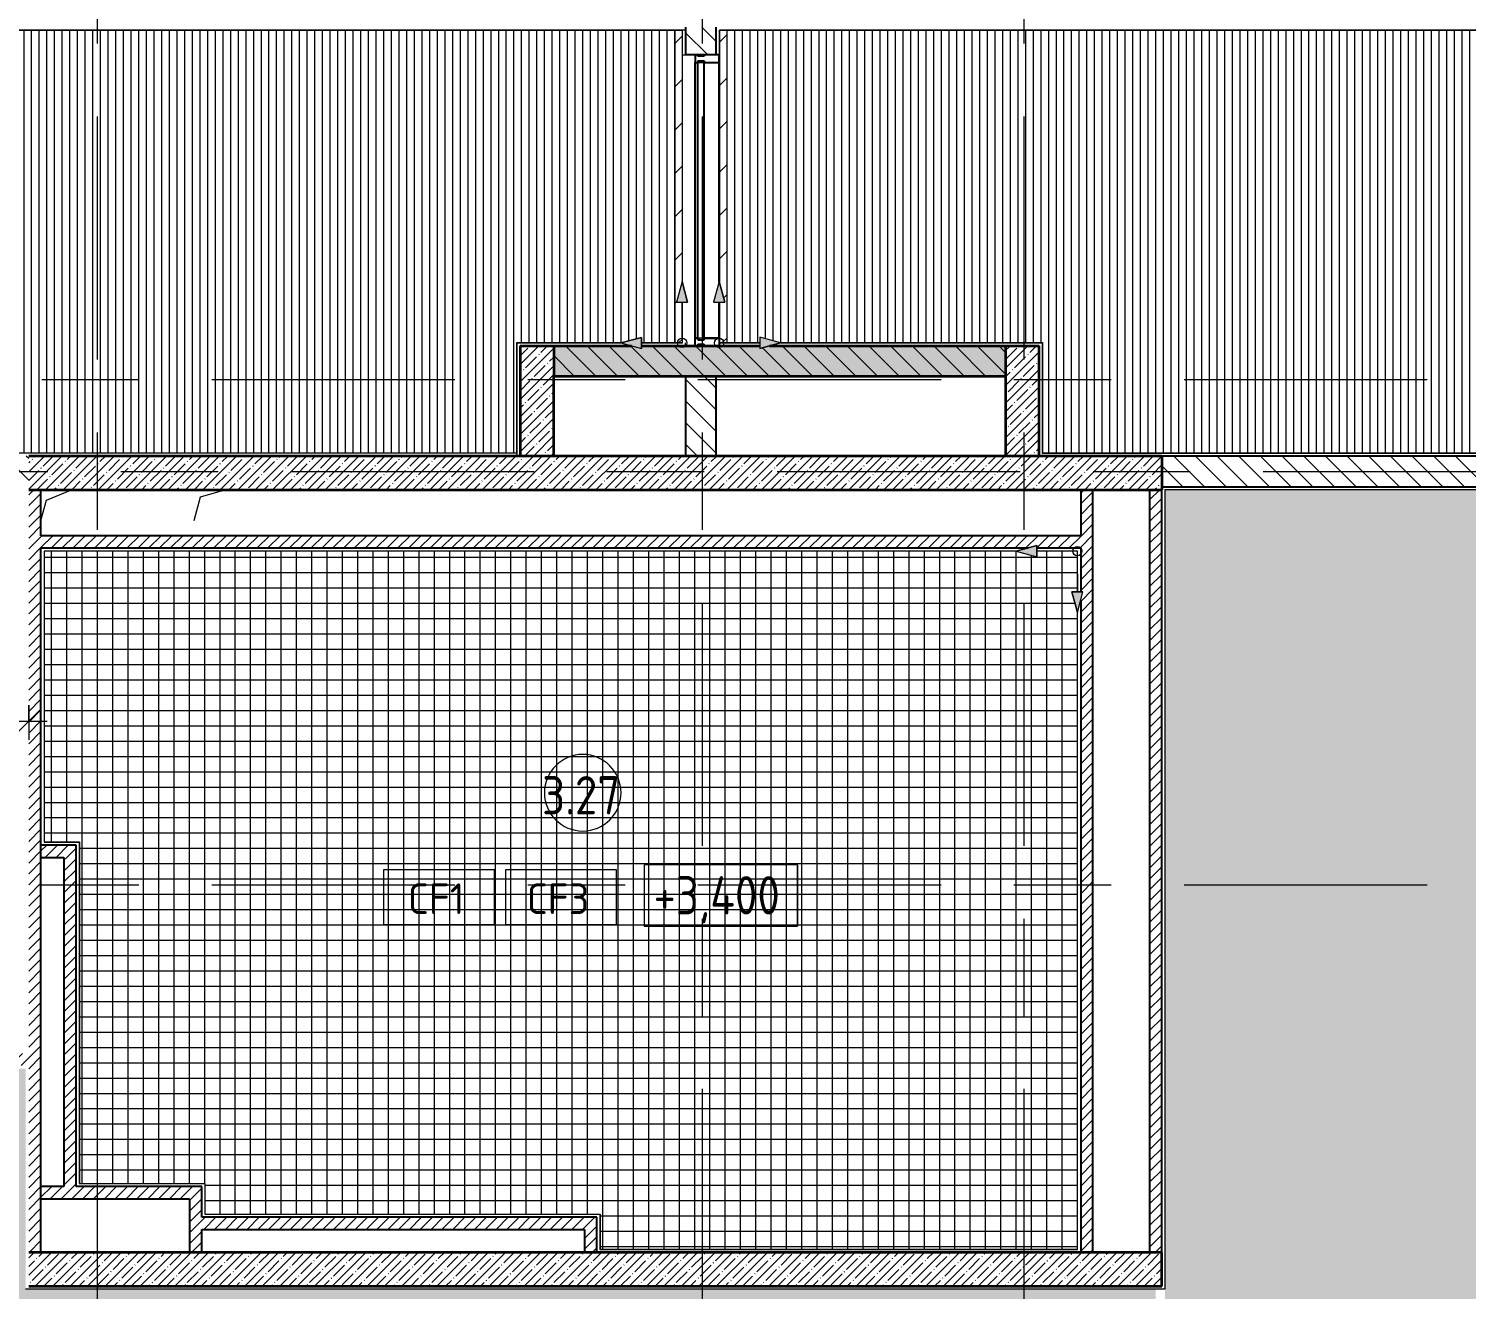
# Model space of a CAD drawing. Header units: millimetres. Extents: x 81469 to 281789, y -8553 to 29000.
# Drawn here: x 94210 to 103598, y 5160 to 13390 of the extents above; entities that cross this region are included whole.
import ezdxf

# ---------------------------------------------------------------- set-up
doc = ezdxf.new("R2010")
doc.units = ezdxf.units.MM
doc.linetypes.add('Осевая', pattern=[3175, 635, -476.25, 1587.5, -476.25])
for name, color, linetype, lineweight in [('0-1', 7, 'Continuous', 9), ('A-ANNO-DIMS', 7, 'Continuous', 9), ('A-ANNO-DIMS-100', 7, 'Continuous', 9), ('A-AREA-IDEN', 7, 'Continuous', 9), ('A-CLNG', 7, 'Continuous', 9), ('A-CLNG-IDEN', 7, 'Continuous', 9), ('A-CLNG-PATT', 7, 'Continuous', 9), ('A-DETL', 7, 'Continuous', 9), ('A-DETL-GENF', 7, 'Continuous', 9), ('A-FLOR', 7, 'Continuous', 9), ('A-FLOR-1', 7, 'Continuous', 35), ('A-GLAZ-CURT', 7, 'Continuous', 9), ('A-GLAZ-CWMG', 7, 'Continuous', 9), ('A-GLAZ-CWMG-1', 7, 'Continuous', 25), ('G-ANNO-DIMS', 7, 'Continuous', 9), ('I-WALL', 7, 'Continuous', 9), ('Оси-2', 7, 'Осевая', 9)]:
    doc.layers.add(name, color=color, linetype=linetype, lineweight=lineweight)
for name, color, linetype, lineweight, true_color in [('A-DETL-GENF-1', 7, 'Continuous', 9, 0x004000), ('A-WALL-2', 7, 'Continuous', 25, 0x3c3c3c), ('A-WALL-3', 7, 'Continuous', 35, 0x3c3c3c)]:
    doc.layers.add(name, color=color, linetype=linetype, lineweight=lineweight, true_color=true_color)
doc.styles.add('GOST Common', font='GOST_Common.ttf', dxfattribs={"width": 0.9, "height": 250})
doc.styles.add('GOST Common_1', font='GOST_Common.ttf', dxfattribs={"height": 200})
doc.styles.add('ISOCPEUR_2', font='isocpeur.ttf', dxfattribs={"width": 0.9, "height": 150})
doc.dimstyles.new('ISO-1_5_окр_100', dxfattribs={"dimscale": 304.8, "dimtxt": 149.397176, "dimasz": 0.492126, "dimexe": 0.393701, "dimexo": 0, "dimgap": 0, "dimtad": 1, "dimdec": 0, "dimrnd": 100, "dimzin": 0, "dimdsep": 46, "dimtxsty": 'ISOCPEUR_2', "dimblk1": 'OBLIQUE', "dimblk2": 'OBLIQUE', "dimsah": 1, "dimcen": 0.09, "dimdle": 0.393701, "dimazin": 0, "dimtfac": 1, "dimtdec": 4, "dimtix": 1, "dimtmove": 0, "dimatfit": 3, "dimfxl": 1, "dimtvp": 1, "dimtolj": 1, "dimtzin": 0, "dimarcsym": 2})
pattern_1 = [(45, (0, 0), (-35.35534, 35.35534), [])]
pattern_2 = [(45, (0, 0), (-57.024626, 57.024626), []), (45, (57.025, 0), (-57.024626, 57.024626), [100.806, -20.161, 3.353, -16.808])]
pattern_3 = [(135, (0, 0), (-70.71068, -70.71068), [])]
pattern_4 = [(45, (0, 0), (-141.42136, 141.42136), [])]

# ---------------------------------------------------------------- blocks, each defined once
blk = doc.blocks.new('Прямоугольный импост - Импост структурный с накладкой - 160мм Темный-32349419-План потолков с обозначением видов отделки и геометрии 3 этажа в осях 23-33')
at = {"layer": 'A-GLAZ-CWMG-1'}
for p, q in [((0, 17), (-50, 17)), ((-50, 17), (-50, 0)), ((-40, 0), (-50, 0)), ((-40, 0), (-40, -40)), ((-10, -40), (-10, 0)), ((-10, 0), (0, 0)), ((0, 0), (0, 17)), ((-40, -40), (-50, -40)), ((-50, -40), (-50, -140)), ((0, -40), (-10, -40)), ((0, -140), (0, -40)), ((-50, -140), (0, -140))]:
    blk.add_line(p, q, dxfattribs=at)
blk = doc.blocks.new('Системная панель - Стекло - 40мм-31922941-План потолков с обозначением видов отделки и геометрии 3 этажа в осях 23-33')
at = {"layer": 'A-GLAZ-CURT'}
h = blk.add_hatch(dxfattribs=at)
h.set_pattern_fill('FP_32', color=256, style=0, pattern_type=2)
h.set_pattern_definition([(153.435, (12143, -98326), (-3066.99, -1022.333), [1270, -762, 1270, -762, -1615.613]), (153.435, (12143, -98326), (-3066.99, -1022.333), [-4064, 508, -1107.61]), (153.435, (12079.5, -98389.5), (-3066.99, -1022.333), [1016, -1270, 762, -762, -1869.613]), (153.435, (12079.5, -98389.5), (-3066.99, -1022.333), [-3810, 889, -980.61]), (153.435, (11889, -98389.5), (-3066.99, -1022.333), [762, -1524, 508, -762, -2123.613]), (153.435, (11889, -98389.5), (-3066.99, -1022.333), [-3556, 1143, -980.61]), (153.435, (12079.5, -98199), (-3066.99, -1022.333), [762, -1524, 635, -25618.61]), (153.435, (11889, -98008.5), (-3066.99, -1022.333), [381, -1905, 254, -25999.61]), (153.435, (11571.5, -98326), (-3066.99, -1022.333), [254, -1905, 254, -1016, -2250.613]), (153.435, (11571.5, -98326), (-3066.99, -1022.333), [-3429, 635, -1615.61]), (153.435, (11762, -97183), (-3066.99, -1022.333), [1270, -1905, 1524, -1006.01]), (153.435, (11952.5, -97183), (-3066.99, -1022.333), [1778, -1270, 1905, -752.01]), (153.435, (11889, -97056), (-3066.99, -1022.333), [2032, -1016, 1524, -1107.61]), (153.435, (11698.5, -96865.5), (-3066.99, -1022.333), [1270, -1778, 1016, -1615.61]), (153.435, (11317.5, -97056), (-3066.99, -1022.333), [635, -2540, 762, -1742.61]), (153.435, (11508, -96675), (-3066.99, -1022.333), [508, -2540, 508, -2123.61])])
h.paths.add_polyline_path([(910, 0), (910, 40), (900, 40), (900, 0)])
h.paths.add_polyline_path([(-900, 4.2), (-900, 40), (-910, 40), (-910, 0), (-900, 0)])
blk = doc.blocks.new('Прямоугольный импост - Импост структурный с накладкой - 160мм Темный-31922943-План потолков с обозначением видов отделки и геометрии 3 этажа в осях 23-33')
at = {"layer": 'A-GLAZ-CWMG-1'}
for p, q in [((0, 17), (-50, 17)), ((-50, 17), (-50, 0)), ((-50, 0), (-40, 0)), ((-40, 0), (-40, -40)), ((-10, 0), (0, 0)), ((-10, 0), (-10, -40)), ((0, 0), (0, 17)), ((-40, -40), (-50, -40)), ((-50, -40), (-50, -140)), ((0, -40), (-10, -40)), ((0, -140), (0, -40)), ((-50, -140), (0, -140))]:
    blk.add_line(p, q, dxfattribs=at)
blk = doc.blocks.new('Прямоугольный импост - Импост структурный с накладкой - 160мм Темный-31920696-План потолков с обозначением видов отделки и геометрии 3 этажа в осях 23-33')
at = {"layer": 'A-GLAZ-CWMG'}
for p, q in [((98580, 13170), (98620, 13170)), ((98620, 11370), (98580, 11370))]:
    blk.add_line(p, q, dxfattribs=at)
at = {"layer": 'A-GLAZ-CWMG-1'}
for p, q in [((98563, 13170), (98580, 13170)), ((98563, 11370), (98563, 13170)), ((98580, 11370), (98580, 13170)), ((98620, 13170), (98720, 13170)), ((98620, 11370), (98620, 13170)), ((98720, 11734.4), (98720, 13170)), ((98720, 11370), (98720, 11603.8)), ((98580, 11370), (98563, 11370)), ((98720, 11370), (98620, 11370))]:
    blk.add_line(p, q, dxfattribs=at)
blk = doc.blocks.new('Начало раскладки_красным - Начало раскладки_красным-26113037-План потолков с обозначением видов отделки и геометрии 3 этажа в осях 23-33')
at = {"layer": 'A-DETL-GENF'}
for points in [[(-264.8, -36.2), (-264.8, 36.2), (-400, 0)], [(0, -400), (36.2, -264.8), (-36.2, -264.8)]]:
    blk.add_hatch(color=256, dxfattribs=at).paths.add_polyline_path(points)
for p, q in [((-264.8, 36.2), (-400, 0)), ((-400, 0), (-264.8, 36.2)), ((-400, 0), (-264.8, -36.2)), ((-400, 0), (-264.8, -36.2)), ((-264.8, -36.2), (-264.8, 36.2)), ((-264.8, 36.2), (-264.8, -36.2)), ((-30, 0), (-264.8, 0)), ((0, -30), (0, -264.8)), ((36.2, -264.8), (-36.2, -264.8)), ((-36.2, -264.8), (0, -400)), ((0, -400), (-36.2, -264.8)), ((-36.2, -264.8), (36.2, -264.8)), ((0, -400), (36.2, -264.8)), ((0, -400), (36.2, -264.8))]:
    blk.add_line(p, q, dxfattribs=at)
blk.add_circle((0, 0), 30, dxfattribs=at)
blk = doc.blocks.new('Начало раскладки_красным - Начало раскладки_красным-26112293-План потолков с обозначением видов отделки и геометрии 3 этажа в осях 23-33')
at = {"layer": 'A-DETL-GENF'}
for points in [[(-36.2, 264.8), (36.2, 264.8), (0, 400)], [(264.8, -36.2), (400, 0), (264.8, 36.2), (264.8, 10.9)]]:
    blk.add_hatch(color=256, dxfattribs=at).paths.add_polyline_path(points)
for p, q in [((0, 400), (-36.2, 264.8)), ((0, 400), (-36.2, 264.8)), ((36.2, 264.8), (0, 400)), ((0, 400), (36.2, 264.8)), ((-36.2, 264.8), (36.2, 264.8)), ((-36.2, 264.8), (36.2, 264.8)), ((0, 30), (0, 264.8)), ((30, 0), (264.8, 0)), ((400, 0), (264.8, 36.2)), ((264.8, 36.2), (264.8, -36.2)), ((400, 0), (264.8, 36.2)), ((264.8, 36.2), (264.8, -36.2)), ((400, 0), (264.8, -36.2)), ((264.8, -36.2), (400, 0))]:
    blk.add_line(p, q, dxfattribs=at)
blk.add_circle((0, 0), 30, dxfattribs=at)
blk = doc.blocks.new('Начало раскладки_красным - Начало раскладки_красным-26104805-План потолков с обозначением видов отделки и геометрии 3 этажа в осях 23-33')
at = {"layer": 'A-DETL-GENF'}
for points in [[(-36.2, 264.8), (36.2, 264.8), (0, 400)], [(-264.8, -36.2), (-264.8, 36.2), (-400, 0)]]:
    blk.add_hatch(color=256, dxfattribs=at).paths.add_polyline_path(points)
for p, q in [((0, 400), (-36.2, 264.8)), ((0, 400), (-36.2, 264.8)), ((36.2, 264.8), (0, 400)), ((0, 400), (36.2, 264.8)), ((-36.2, 264.8), (36.2, 264.8)), ((-36.2, 264.8), (36.2, 264.8)), ((0, 30), (0, 264.8)), ((-264.8, 36.2), (-400, 0)), ((-400, 0), (-264.8, 36.2)), ((-400, 0), (-264.8, -36.2)), ((-400, 0), (-264.8, -36.2)), ((-264.8, -36.2), (-264.8, 36.2)), ((-264.8, 36.2), (-264.8, -36.2)), ((-30, 0), (-264.8, 0))]:
    blk.add_line(p, q, dxfattribs=at)
blk.add_circle((0, 0), 30, dxfattribs=at)
blk = doc.blocks.new('Марка_Помещения - Номер-25198446-План потолков с обозначением видов отделки и геометрии 3 этажа в осях 23-33')
at = {"layer": 'A-AREA-IDEN'}
for start, end in [(360, 180), (180, 360)]:
    blk.add_arc((0, 0), 2.5, start, end, dxfattribs=at)
blk = doc.blocks.new('М_потолков - Марка_ Имя типа-25382930-План потолков с обозначением видов отделки и геометрии 3 этажа в осях 23-33')
at = {"layer": 'A-CLNG-IDEN'}
for p, q in [((3.625, 1.984375), (-3.625, 1.984375)), ((-3.625, 1.984375), (-3.625, -1.59375)), ((3.625, -1.59375), (3.625, 1.984375)), ((-3.625, -1.59375), (3.625, -1.59375))]:
    blk.add_line(p, q, dxfattribs=at)
blk = doc.blocks.new('Высотные отметки - 10х4_h_-17668695-План потолков с обозначением видов отделки и геометрии 3 этажа в осях 23-33')
at = {"layer": 'G-ANNO-DIMS'}
for p, q in [((-5, 4), (-5, 0)), ((5, 4), (-5, 4)), ((5, 4), (-5, 4)), ((-5, 4), (-5, 0)), ((5, 4), (5, 0)), ((5, 0), (5, 4)), ((5, 0), (-5, 0)), ((-5, 0), (5, 0))]:
    blk.add_line(p, q, dxfattribs=at)
blk = doc.blocks.new('DIMBLOCK67-План потолков с обозначением видов отделки и геометрии 3 этажа в осях 23-33')
at = {"layer": 'A-ANNO-DIMS-100'}
for p, q in [((93630.5, 8974.2), (93630.5, 8748.2)), ((93630.5, 8868.2), (93630.5, 8974.2)), ((94210, 8974.2), (94210, 8748.2)), ((94210, 8868.2), (94210, 8974.2)), ((93630.5, 8868.2), (94330, 8868.2))]:
    blk.add_line(p, q, dxfattribs=at)
at = {"layer": 'A-ANNO-DIMS-100', "lineweight": 20}
for p, q in [((93630.5, 8868.2), (93705.5, 8943.2)), ((94210, 8868.2), (94285, 8943.2)), ((93630.5, 8868.2), (93555.5, 8793.2)), ((94210, 8868.2), (94135, 8793.2))]:
    blk.add_line(p, q, dxfattribs=at)
at = {"layer": 'A-ANNO-DIMS-100', "color": 0, "insert": (93778, 9064.1), "char_height": 150, "width": 341.315, "attachment_point": 1, "line_spacing_factor": 1.149209, "style": 'ISOCPEUR_2'}
blk.add_mtext('600', dxfattribs=at)
blk = doc.blocks.new('_Oblique')
at = {"color": 0, "linetype": 'ByBlock', "lineweight": -2}
blk.add_line((-0.5, -0.5), (0.5, 0.5), dxfattribs=at)

msp = doc.modelspace()

# ---------------------------------------------------------------- hatches: boundary and pattern name
at = {"layer": 'A-CLNG-PATT'}
h = msp.add_hatch(dxfattribs=at)
h.set_pattern_fill('FP_28', color=256, style=0, pattern_type=2)
h.set_pattern_definition([(270, (97278.964, 18939.26), (50, 3e-15), [])])
h.paths.add_polyline_path([(97398, 10621), (97398, 11341), (98085.3, 11341), (98212.2, 11375.1), (98212.3, 11341), (98479, 11341), (98479, 11603.8), (98440.6, 11603.7), (98476.8, 11739), (98479, 11730.7), (98479, 13379), (84991, 13379), (84991, 10621), (95978.5, 10621)])
h = msp.add_hatch(dxfattribs=at)
h.set_pattern_fill('FP_29', color=256, style=0, pattern_type=2)
h.set_pattern_definition([(90, (100421, 23567.89), (-50, 3e-15), [])])
h.paths.add_polyline_path([(121189, 10621), (121189, 12429), (120359, 12429), (120359, 13379), (98721, 13379), (98721, 11730.7), (98755.1, 11603.8), (98721, 11603.7), (98721, 11341), (98983.8, 11341), (98983.7, 11375.4), (99112.4, 11341), (100830, 11341), (100830, 10621), (118938.4, 10621)])
h = msp.add_hatch(color=256, dxfattribs=at)
h.paths.add_polyline_path([(107110, 171), (107110, 10380), (101630, 10380), (101630, 171), (101718.5, 171)])
h.paths.add_polyline_path([(101570, 171), (101570, 5160), (94190, 5160), (94189, 6600), (92050, 6600), (92050, 171), (95978.5, 171)])
h = msp.add_hatch(dxfattribs=at)
h.set_pattern_fill('FP_27', color=256, style=0, pattern_type=2)
h.set_pattern_definition([(0, (97759, 7739), (0, 100), []), (90, (97759, 7739), (-100, 6e-15), [])])
h.paths.add_polyline_path([(101059, 5421), (101058.2, 9579), (101021.9, 9714.2), (101059, 9714.3), (101059, 9979), (100793.2, 9979), (100793.3, 9942.6), (100658, 9979), (94311, 9979), (94311, 8081), (94541, 8081), (94541, 5851), (95361, 5851), (95361, 5651), (97941, 5651), (97941, 5421)])
at = {"layer": 'A-DETL-GENF-1'}
h = msp.add_hatch(dxfattribs=at)
h.set_pattern_fill('FP_33', color=256, style=0, pattern_type=2)
h.set_pattern_definition(pattern_4)
h.paths.add_polyline_path([(98479, 11341), (98479, 11603.8), (98440.6, 11603.7), (98476.8, 11739), (98479, 11730.8), (98479, 13380), (98429, 13380), (98429, 11341)])
h = msp.add_hatch(dxfattribs=at)
h.set_pattern_fill('FP_33', color=256, style=0, pattern_type=2)
h.set_pattern_definition(pattern_4)
h.paths.add_polyline_path([(98771, 11341), (98771, 13380), (98721, 13380), (98721, 11730.7), (98755.1, 11603.8), (98721, 11603.7), (98721, 11341)])
at = {"layer": 'A-FLOR'}
h = msp.add_hatch(dxfattribs=at)
h.set_pattern_fill('FP_1', color=256, style=0, pattern_type=2)
h.set_pattern_definition(pattern_2)
h.paths.add_polyline_path([(98848.5, 11120), (100589, 11120), (100589, 11320), (99047.4, 11320), (98983.8, 11302.9), (98983.7, 11320), (98212.2, 11320), (98212.3, 11302.6), (98147.2, 11320), (97639, 11320), (97639, 11120)])
h.paths.add_polyline_path([(111050, 13900), (111050, 20900), (110550, 20900), (110550, 13900)])
h.paths.add_polyline_path([(116100.4, 13900), (116100.4, 20900), (115600.4, 20900), (115600.4, 13900), (116068.4, 13900)])
h.paths.add_polyline_path([(105550, 13900), (106050, 13900), (106050, 20900), (105550, 20900), (105550, 15459.6)])
at = {"layer": 'I-WALL'}
h = msp.add_hatch(dxfattribs=at)
h.set_pattern_fill('FP_3', color=256, style=0, pattern_type=2)
h.set_pattern_definition(pattern_3)
h.paths.add_polyline_path([(98700, 10600), (98700, 11320), (98500, 11320), (98500, 10600)])
h.paths.add_polyline_path([(98700, 13220), (98700, 13400), (98500, 13400), (98500, 13220)])
h = msp.add_hatch(dxfattribs=at)
h.set_pattern_fill('FP_1', color=256, style=0, pattern_type=2)
h.set_pattern_definition(pattern_2)
h.paths.add_polyline_path([(97639, 10600), (97639, 11320), (97419, 11320), (97419, 10600)])
h = msp.add_hatch(dxfattribs=at)
h.set_pattern_fill('FP_3', color=256, style=0, pattern_type=2)
h.set_pattern_definition(pattern_3)
h.paths.add_polyline_path([(98212.3, 11120), (98500, 11120), (98500, 11320), (98212.2, 11320), (98212.3, 11302.6), (98147.2, 11320), (97639, 11320), (97639, 11120), (98077, 11120)])
h = msp.add_hatch(dxfattribs=at)
h.set_pattern_fill('FP_3', color=256, style=0, pattern_type=2)
h.set_pattern_definition(pattern_3)
h.paths.add_polyline_path([(100589, 11120), (100589, 11320), (99047.4, 11320), (98983.8, 11302.9), (98983.7, 11320), (98700, 11320), (98700, 11120), (100283.5, 11120)])
h = msp.add_hatch(dxfattribs=at)
h.set_pattern_fill('FP_1', color=256, style=0, pattern_type=2)
h.set_pattern_definition(pattern_2)
h.paths.add_polyline_path([(100809, 10600), (100809, 11320), (100589, 11320), (100589, 10600)])
h = msp.add_hatch(dxfattribs=at)
h.set_pattern_fill('FP_3', color=256, style=0, pattern_type=2)
h.set_pattern_definition(pattern_3)
h.paths.add_polyline_path([(101718.5, 10400), (107130, 10400), (107130, 10600), (101610, 10600), (101610, 10400)])
h.paths.add_polyline_path([(90238.5, 10400), (94210, 10400), (94210, 10600), (89610, 10600), (89610, 10400)])
h = msp.add_hatch(dxfattribs=at)
h.set_pattern_fill('FP_1', color=256, style=0, pattern_type=2)
h.set_pattern_definition(pattern_2)
h.paths.add_polyline_path([(98848.5, 10380), (101610, 10380), (101610, 10600), (94210, 10600), (94210, 10380), (97413.5, 10380)])
h = msp.add_hatch(dxfattribs=at)
h.set_pattern_fill('FP_4', color=256, style=0, pattern_type=2)
h.set_pattern_definition(pattern_1)
h.paths.add_polyline_path([(94210, 5400), (94290, 5400), (94290, 10380), (94210, 10380), (94210, 6620)])
h = msp.add_hatch(dxfattribs=at)
h.set_pattern_fill('FP_4', color=256, style=0, pattern_type=2)
h.set_pattern_definition(pattern_1)
h.paths.add_polyline_path([(101080, 5400), (101160, 5400), (101160, 10380), (101080, 10380), (101080, 9714.2), (101094.4, 9714.3), (101080, 9660.4), (101080, 9295.3)])
h = msp.add_hatch(dxfattribs=at)
h.set_pattern_fill('FP_4', color=256, style=0, pattern_type=2)
h.set_pattern_definition(pattern_1)
h.paths.add_polyline_path([(101530, 5400), (101610, 5400), (101610, 10380), (101530, 10380), (101530, 9295.3)])
h = msp.add_hatch(dxfattribs=at)
h.set_pattern_fill('FP_4', color=256, style=0, pattern_type=2)
h.set_pattern_definition(pattern_1)
h.paths.add_polyline_path([(95978.5, 10000), (100737.1, 10000), (100793.2, 10015.1), (100793.3, 10000), (101080, 10000), (101080, 10080), (94290, 10080), (94290, 10000)])
h = msp.add_hatch(dxfattribs=at)
h.set_pattern_fill('FP_4', color=256, style=0, pattern_type=2)
h.set_pattern_definition(pattern_1)
h.paths.add_polyline_path([(94290, 7980), (94520, 7980), (94520, 8060), (94290, 8060)])
h = msp.add_hatch(dxfattribs=at)
h.set_pattern_fill('FP_4', color=256, style=0, pattern_type=2)
h.set_pattern_definition(pattern_1)
h.paths.add_polyline_path([(94440, 5830), (94520, 5830), (94520, 7980), (94440, 7980), (94440, 7240.6)])
h = msp.add_hatch(dxfattribs=at)
h.set_pattern_fill('FP_4', color=256, style=0, pattern_type=2)
h.set_pattern_definition(pattern_1)
h.paths.add_polyline_path([(92030, 6620), (94210, 6620), (94210, 6700), (92030, 6700)])
h = msp.add_hatch(dxfattribs=at)
h.set_pattern_fill('FP_4', color=256, style=0, pattern_type=2)
h.set_pattern_definition(pattern_1)
h.paths.add_polyline_path([(94543.5, 5750), (95260, 5750), (95260, 5830), (94290, 5830), (94290, 5750)])
h = msp.add_hatch(dxfattribs=at)
h.set_pattern_fill('FP_4', color=256, style=0, pattern_type=2)
h.set_pattern_definition(pattern_1)
h.paths.add_polyline_path([(95340, 5400), (95340, 5830), (95260, 5830), (95260, 5400)])
h = msp.add_hatch(dxfattribs=at)
h.set_pattern_fill('FP_4', color=256, style=0, pattern_type=2)
h.set_pattern_definition(pattern_1)
h.paths.add_polyline_path([(97840, 5550), (97840, 5630), (95340, 5630), (95340, 5550), (95978.5, 5550)])
h = msp.add_hatch(dxfattribs=at)
h.set_pattern_fill('FP_4', color=256, style=0, pattern_type=2)
h.set_pattern_definition(pattern_1)
h.paths.add_polyline_path([(97920, 5400), (97920, 5630), (97840, 5630), (97840, 5400)])
h = msp.add_hatch(dxfattribs=at)
h.set_pattern_fill('FP_1', color=256, style=0, pattern_type=2)
h.set_pattern_definition(pattern_2)
h.paths.add_polyline_path([(101610, 5180), (101610, 5400), (94210, 5400), (94210, 5180), (95978.5, 5180)])

# ---------------------------------------------------------------- linework, layer by layer
at = {"layer": '0-1'}
for p, q in [((94325.2, 10311.5), (94490, 10380)), ((95290, 10180), (95331.4, 10334.5)), ((95331.4, 10334.5), (95490, 10380)), ((94290, 10180), (94325.2, 10311.5))]:
    msp.add_line(p, q, dxfattribs=at)
at = {"layer": 'A-CLNG'}
for p, q in [((98479, 13379), (84991, 13379)), ((98479, 11730.7), (98479, 13379)), ((120359, 13379), (98721, 13379)), ((98721, 13379), (98721, 11730.7)), ((98479, 11341), (98479, 11603.8)), ((98721, 11603.8), (98721, 11341)), ((97398, 10621), (97398, 11341)), ((97398, 11341), (98085.3, 11341)), ((98212.2, 11341), (98479, 11341)), ((98721, 11341), (98983.8, 11341)), ((99112.4, 11341), (100830, 11341)), ((100830, 11341), (100830, 10621)), ((84991, 10621), (97398, 10621)), ((100830, 10621), (121189, 10621)), ((100658.9, 9979), (94311, 9979)), ((94311, 9979), (94311, 8081)), ((101059, 9979), (100793.2, 9979)), ((101059, 9714.2), (101059, 9979)), ((101059, 5421), (101059, 9581.9)), ((94311, 8081), (94541, 8081)), ((94541, 8081), (94541, 5851)), ((94541, 5851), (95361, 5851)), ((95361, 5851), (95361, 5651)), ((95361, 5651), (97941, 5651)), ((97941, 5651), (97941, 5421)), ((97941, 5421), (101059, 5421))]:
    msp.add_line(p, q, dxfattribs=at)
at = {"layer": 'A-DETL'}
for p, q in [((98479, 13380), (98429, 13380)), ((98429, 13380), (98429, 11341)), ((98479, 11730.8), (98479, 13380)), ((98771, 13380), (98721, 13380)), ((98721, 13380), (98721, 11730.7)), ((98771, 11341), (98771, 13380)), ((98479, 11341), (98479, 11603.8)), ((98721, 11603.8), (98721, 11341)), ((98429, 11341), (98479, 11341)), ((98721, 11341), (98771, 11341))]:
    msp.add_line(p, q, dxfattribs=at)
at = {"layer": 'A-FLOR-1'}
for p, q in [((97639, 11320), (98147.2, 11320)), ((97639, 11320), (97639, 11120)), ((98212.2, 11320), (98983.8, 11320)), ((99047.4, 11320), (100589, 11320)), ((100589, 11320), (100589, 11120)), ((100589, 11120), (97639, 11120))]:
    msp.add_line(p, q, dxfattribs=at)
at = {"layer": 'A-WALL-2'}
for p, q in [((98500, 13400), (98500, 13220)), ((98700, 13220), (98700, 13400)), ((98700, 13220), (98500, 13220)), ((98147.2, 11320), (97639, 11320)), ((98212.2, 11320), (98983.8, 11320)), ((99047.4, 11320), (100589, 11320)), ((98500, 11120), (98500, 10600)), ((98700, 10600), (98700, 11120)), ((107130, 10600), (101610, 10600)), ((94290, 10080), (94290, 10380)), ((101080, 10380), (101080, 10080)), ((101160, 5400), (101160, 10380)), ((101530, 10380), (101530, 5400)), ((101610, 10400), (107130, 10400)), ((101610, 5400), (101610, 10380)), ((101080, 10080), (94290, 10080)), ((94290, 5400), (94290, 10000)), ((94290, 10000), (100737.1, 10000)), ((100793.2, 10000), (101080, 10000)), ((101080, 10000), (101080, 9714.2)), ((101080, 9660.4), (101080, 5400)), ((94520, 8060), (94290, 8060)), ((94290, 7980), (94440, 7980)), ((94440, 7980), (94440, 5830)), ((94520, 5830), (94520, 8060)), ((94440, 5830), (94290, 5830)), ((95340, 5830), (94520, 5830)), ((95340, 5630), (95340, 5830)), ((94290, 5750), (95260, 5750)), ((95260, 5750), (95260, 5400)), ((97920, 5630), (95340, 5630)), ((95340, 5550), (97840, 5550)), ((95340, 5400), (95340, 5550)), ((97840, 5550), (97840, 5400)), ((97920, 5400), (97920, 5630))]:
    msp.add_line(p, q, dxfattribs=at)
at = {"layer": 'A-WALL-3'}
for p, q in [((97419, 11320), (97419, 10600)), ((97419, 11320), (97639, 11320)), ((100589, 11320), (100809, 11320)), ((100809, 10600), (100809, 11320)), ((97639, 10600), (97639, 11120)), ((100589, 11120), (100589, 10600)), ((101610, 10600), (94210, 10600)), ((101610, 10600), (101610, 10380)), ((94210, 10380), (101610, 10380)), ((101610, 5400), (94210, 5400)), ((101610, 5180), (101610, 5400)), ((94210, 5180), (101610, 5180))]:
    msp.add_line(p, q, dxfattribs=at)
at = {"layer": 'I-WALL'}
for p, q in [((98500, 13380), (84990, 13380)), ((98480, 13220), (98480, 13380)), ((98720, 13380), (98720, 13220)), ((120360, 13380), (98721, 13380)), ((98479, 13220), (98500, 13220)), ((98720, 13220), (98721, 13220)), ((97399, 11340), (98081.6, 11340)), ((97399, 10600), (97399, 11340)), ((98212.2, 11340), (98480, 11340)), ((98480, 11340), (98480, 11341)), ((98500, 11320), (98500, 11340)), ((98720, 11340), (98983.8, 11340)), ((98721, 11341), (98721, 11340)), ((99116.1, 11340), (100829, 11340)), ((100829, 11340), (100829, 10620)), ((97399, 10620), (89203.5, 10620)), ((100829, 10620), (121210, 10620)), ((107110, 10380), (101630, 10380)), ((101630, 10380), (101630, 5160)), ((94310, 9980), (94310, 8080)), ((100662.6, 9980), (94310, 9980)), ((101060, 9980), (100793.2, 9980)), ((101060, 9714.2), (101060, 9980)), ((101060, 5420), (101060, 9585.6)), ((94310, 8080), (94540, 8080)), ((94540, 8080), (94540, 5850)), ((94540, 5850), (95360, 5850)), ((95360, 5850), (95360, 5650)), ((95360, 5650), (97940, 5650)), ((97940, 5650), (97940, 5420)), ((97940, 5420), (101060, 5420)), ((101630, 5160), (94189, 5160))]:
    msp.add_line(p, q, dxfattribs=at)
at = {"layer": 'Оси-2'}
for p, q in [((100710, 593.7), (100710, 19528.3)), ((94660, 593.7), (94660, 19415.1)), ((98610, 593.7), (98610, 19415.1)), ((84769.4, 11100), (122580, 11100)), ((85286, 10500), (122580, 10500)), ((84769.4, 7800), (122580, 7800))]:
    msp.add_line(p, q, dxfattribs=at)

# ---------------------------------------------------------------- block references
at = {"layer": 'A-AREA-IDEN', "xscale": 99.99999999999993, "yscale": 99.99999999999993, "zscale": 99.99999999999993}
msp.add_blockref('Марка_Помещения - Номер-25198446-План потолков с обозначением видов отделки и геометрии 3 этажа в осях 23-33', (97828, 8401.7), dxfattribs=at)
at = {"layer": 'A-CLNG-IDEN', "xscale": 99.99999999999993, "yscale": 99.99999999999993, "zscale": 99.99999999999993}
for p in [(96889, 7700), (97685, 7700)]:
    msp.add_blockref('М_потолков - Марка_ Имя типа-25382930-План потолков с обозначением видов отделки и геометрии 3 этажа в осях 23-33', p, dxfattribs=at)
at = {"layer": 'A-DETL-GENF', "rotation": 0.03359668727813597}
for name, p in [('Начало раскладки_красным - Начало раскладки_красным-26104805-План потолков с обозначением видов отделки и геометрии 3 этажа в осях 23-33', (98477, 11339)), ('Начало раскладки_красным - Начало раскладки_красным-26112293-План потолков с обозначением видов отделки и геометрии 3 этажа в осях 23-33', (98719, 11339)), ('Начало раскладки_красным - Начало раскладки_красным-26113037-План потолков с обозначением видов отделки и геометрии 3 этажа в осях 23-33', (101058, 9979))]:
    msp.add_blockref(name, p, dxfattribs=at)
at = {"layer": 'A-GLAZ-CURT', "rotation": 269.9999999999999}
msp.add_blockref('Системная панель - Стекло - 40мм-31922941-План потолков с обозначением видов отделки и геометрии 3 этажа в осях 23-33', (98580, 12270), dxfattribs=at)
at = {"layer": 'A-GLAZ-CWMG', "rotation": 89.99999999999993}
msp.add_blockref('Прямоугольный импост - Импост структурный с накладкой - 160мм Темный-32349419-План потолков с обозначением видов отделки и геометрии 3 этажа в осях 23-33', (98580, 13220), dxfattribs=at)
at = {"layer": 'A-GLAZ-CWMG'}
msp.add_blockref('Прямоугольный импост - Импост структурный с накладкой - 160мм Темный-31920696-План потолков с обозначением видов отделки и геометрии 3 этажа в осях 23-33', (0, 0), dxfattribs=at)
at = {"layer": 'A-GLAZ-CWMG', "extrusion": (0, 0, -1), "rotation": 270.0000000000001}
msp.add_blockref('Прямоугольный импост - Импост структурный с накладкой - 160мм Темный-31922943-План потолков с обозначением видов отделки и геометрии 3 этажа в осях 23-33', (-98580, 11320), dxfattribs=at)
at = {"layer": 'G-ANNO-DIMS', "xscale": 99.99999999999993, "yscale": 99.99999999999993, "zscale": 99.99999999999993}
msp.add_blockref('Высотные отметки - 10х4_h_-17668695-План потолков с обозначением видов отделки и геометрии 3 этажа в осях 23-33', (98730, 7530.4), dxfattribs=at)

# ---------------------------------------------------------------- texts
at = {"layer": 'A-AREA-IDEN', "insert": (97562.3, 8510.3), "char_height": 250, "width": 663.797, "attachment_point": 1, "style": 'GOST Common'}
msp.add_mtext('3.27', dxfattribs=at)
at = {"layer": 'A-CLNG-IDEN', "char_height": 200, "attachment_point": 1, "style": 'GOST Common_1'}
for s, insert, width in [('CF1', (96686.2, 7809.7), 472.996), ('CF3', (97462.2, 7809.7), 521.097)]:
    msp.add_mtext(s, dxfattribs=dict(at, insert=insert, width=width))
at = {"layer": 'G-ANNO-DIMS', "insert": (98290, 7857.1), "char_height": 250, "width": 1055.976, "attachment_point": 1, "line_spacing_factor": 1.022761, "style": 'GOST Common'}
msp.add_mtext('+3,400', dxfattribs=at)

# ---------------------------------------------------------------- dimensions: what is measured, and where the dimension line sits
at = {"layer": 'A-ANNO-DIMS'}
dim = msp.add_linear_dim(base=(94210, 8868.1606989), p1=(93630.5, 8974.2267161), p2=(94210, 8974.2267161), dimstyle='ISO-1_5_окр_100', override={"dimpost": '<>', "dimfxl": 579.5}, dxfattribs=at)
dim.commit()
dim.dimension.update_dxf_attribs({"geometry": 'DIMBLOCK67-План потолков с обозначением видов отделки и геометрии 3 этажа в осях 23-33', "text_midpoint": (93920.25, 8943.1606989)})

doc.saveas('drawing.dxf')
